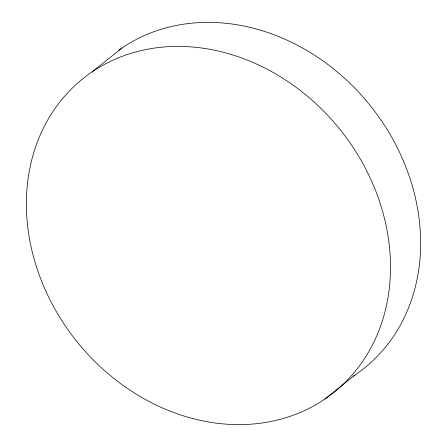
<?xml version="1.0" encoding="UTF-8"?>
<svg xmlns="http://www.w3.org/2000/svg" width="447" height="447" viewBox="0 0 447 447"><rect width="100%" height="100%" fill="white"/><g stroke="black" fill="none" stroke-linecap="round" stroke-linejoin="round"><path stroke-width="0.67" d="M91.981 71.967L122.132 47.93M324.868 399.07A200.893 168.983 51.4 0 0 271.39 71.481A200.893 168.983 51.4 0 0 29.016 235.999A200.893 168.983 51.4 0 0 324.868 399.07L355.019 375.033M118.757 50.287A200.893 168.983 51.4 0 1 377.799 115.505A200.893 168.983 51.4 0 1 353.309 376.178"/></g></svg>
